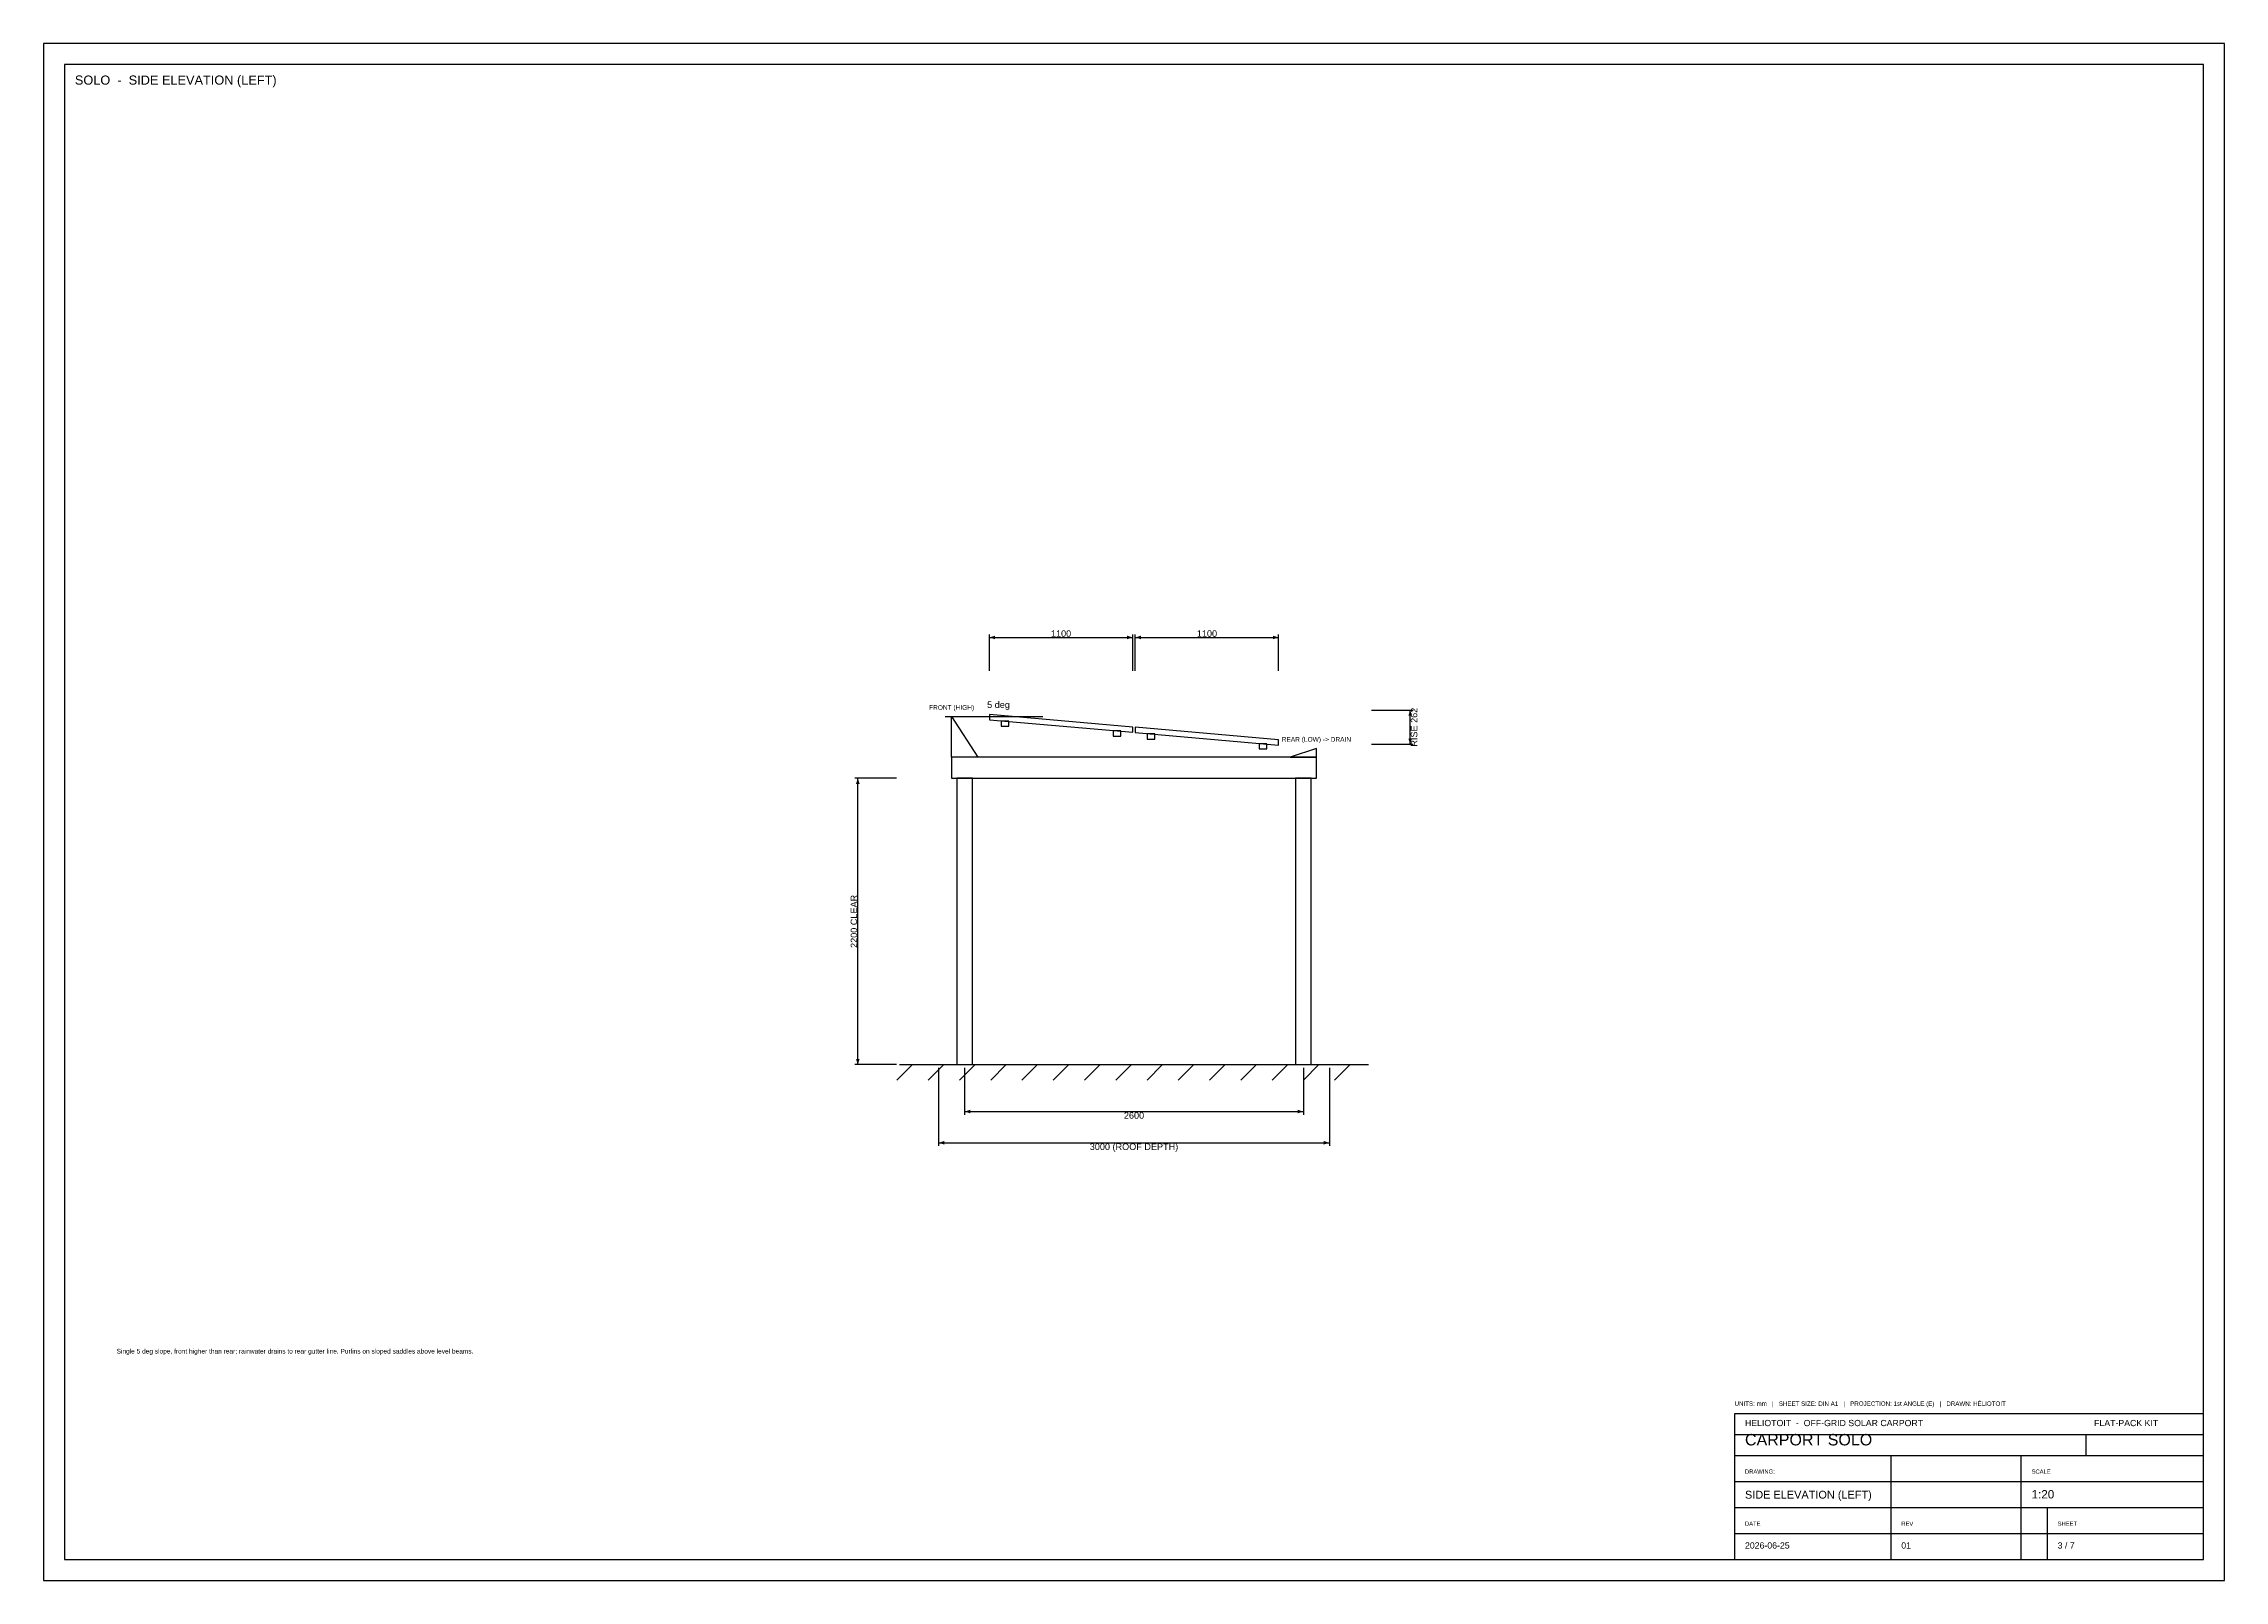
# Model space of a CAD drawing. Header units: millimetres. Extents: x 2 to 839, y 2 to 592.
import ezdxf
from ezdxf.enums import TextEntityAlignment as Align

# ---------------------------------------------------------------- set-up
doc = ezdxf.new("R2010")
doc.units = ezdxf.units.MM
for name, color, linetype in [('BORDER', 7, 'CONTINUOUS'), ('DIM', 8, 'CONTINUOUS'), ('GROUND', 8, 'CONTINUOUS'), ('PANEL', 4, 'CONTINUOUS'), ('PURLIN', 3, 'CONTINUOUS'), ('STRUCT', 5, 'CONTINUOUS'), ('TEXT', 7, 'CONTINUOUS'), ('TITLE', 7, 'CONTINUOUS')]:
    doc.layers.add(name, color=color, linetype=linetype)
doc.styles.add('ARIAL', font='arial.ttf')

msp = doc.modelspace()

# ---------------------------------------------------------------- linework, layer by layer
at = {"layer": 'BORDER'}
for points in [[(2, 2), (839, 2), (839, 592), (2, 592)], [(10, 10), (831, 10), (831, 584), (10, 584)]]:
    msp.add_lwpolyline(points, close=True, dxfattribs=at)
at = {"layer": 'DIM'}
for p, q in [((365, 351.2), (365, 365.2)), ((365, 364), (420, 364)), ((420, 351.2), (420, 365.2)), ((421, 351.2), (421, 365.2)), ((421, 364), (476, 364)), ((476, 351.2), (476, 365.2)), ((511.7, 336.12), (527.7, 336.12)), ((526.5, 323), (526.5, 336.12)), ((348, 333.69), (385.5, 333.69)), ((511.7, 323), (527.7, 323)), ((329.3, 310), (313.3, 310)), ((314.5, 200), (314.5, 310)), ((329.3, 200), (313.3, 200)), ((345.5, 198.8), (345.5, 168.8)), ((355.5, 198.8), (355.5, 180.8)), ((485.5, 198.8), (485.5, 180.8)), ((495.5, 198.8), (495.5, 168.8)), ((355.5, 182), (485.5, 182)), ((345.5, 170), (495.5, 170))]:
    msp.add_line(p, q, dxfattribs=at)
for points in [[(365, 364), (367.2, 363.3), (367.2, 364.7)], [(420, 364), (417.8, 364.7), (417.8, 363.3)], [(421, 364), (423.2, 363.3), (423.2, 364.7)], [(476, 364), (473.8, 364.7), (473.8, 363.3)], [(526.5, 336.12), (525.8, 333.92), (527.2, 333.92)], [(526.5, 323), (527.2, 325.2), (525.8, 325.2)], [(314.5, 310), (313.8, 307.8), (315.2, 307.8)], [(314.5, 200), (315.2, 202.2), (313.8, 202.2)], [(355.5, 182), (357.7, 181.3), (357.7, 182.7)], [(485.5, 182), (483.3, 182.7), (483.3, 181.3)], [(345.5, 170), (347.7, 169.3), (347.7, 170.7)], [(495.5, 170), (493.3, 170.7), (493.3, 169.3)]]:
    msp.add_solid(points, dxfattribs=at)
at = {"layer": 'GROUND'}
for p, q in [((335.5, 200), (329.5, 194)), ((330.5, 200), (510.5, 200)), ((347.5, 200), (341.5, 194)), ((359.5, 200), (353.5, 194)), ((371.5, 200), (365.5, 194)), ((383.5, 200), (377.5, 194)), ((395.5, 200), (389.5, 194)), ((407.5, 200), (401.5, 194)), ((419.5, 200), (413.5, 194)), ((431.5, 200), (425.5, 194)), ((443.5, 200), (437.5, 194)), ((455.5, 200), (449.5, 194)), ((467.5, 200), (461.5, 194)), ((479.5, 200), (473.5, 194)), ((491.5, 200), (485.5, 194)), ((503.5, 200), (497.5, 194))]:
    msp.add_line(p, q, dxfattribs=at)
at = {"layer": 'PANEL'}
for points in [[(365, 332.42), (420, 327.61), (420, 329.61), (365, 334.42)], [(421, 327.52), (476, 322.71), (476, 324.71), (421, 329.52)]]:
    msp.add_lwpolyline(points, close=True, dxfattribs=at)
at = {"layer": 'PURLIN'}
for points in [[(369.5, 329.89), (372.5, 329.89), (372.5, 331.89), (369.5, 331.89)], [(412.5, 326.13), (415.5, 326.13), (415.5, 328.13), (412.5, 328.13)], [(425.5, 324.99), (428.5, 324.99), (428.5, 326.99), (425.5, 326.99)], [(468.5, 321.23), (471.5, 321.23), (471.5, 323.23), (468.5, 323.23)]]:
    msp.add_lwpolyline(points, close=True, dxfattribs=at)
at = {"layer": 'STRUCT'}
for points in [[(350.5, 318), (350.5, 333.69), (360.5, 318)], [(490.5, 318), (490.5, 321.44), (480.5, 318)], [(350.5, 310), (490.5, 310), (490.5, 318), (350.5, 318)], [(352.5, 200), (358.5, 200), (358.5, 310), (352.5, 310)], [(482.5, 200), (488.5, 200), (488.5, 310), (482.5, 310)]]:
    msp.add_lwpolyline(points, close=True, dxfattribs=at)
at = {"layer": 'TITLE'}
for p, q in [((651, 58), (831, 58)), ((786, 50), (786, 58)), ((651, 50), (831, 50)), ((711, 50), (711, 10)), ((761, 10), (761, 50)), ((651, 40), (831, 40)), ((651, 30), (831, 30)), ((771, 30), (771, 10)), ((651, 20), (831, 20))]:
    msp.add_line(p, q, dxfattribs=at)
msp.add_lwpolyline([(651, 10), (831, 10), (831, 66), (651, 66)], close=True, dxfattribs=at)

# ---------------------------------------------------------------- texts
at = {"layer": 'TEXT', "style": 'ARIAL'}
for s, height, p in [('SOLO  -  SIDE ELEVATION (LEFT)', 3.5, (14, 578)), ('Single 5 deg slope, front higher than rear; rainwater drains to rear gutter line. Purlins on sloped saddles above level beams.', 1.8, (30, 90))]:
    msp.add_text(s, height=height, dxfattribs=at).set_placement(p, align=Align.MIDDLE_LEFT)
for s, p in [('1100', (392.5, 365.5)), ('1100', (448.5, 365.5)), ('5 deg', (368.5, 338.19)), ('2600', (420.5, 180.5)), ('3000 (ROOF DEPTH)', (420.5, 168.5))]:
    msp.add_text(s, height=2.5, dxfattribs=at).set_placement(p, align=Align.MIDDLE_CENTER)
for s, p in [('FRONT (HIGH)', (350.5, 335.69)), ('REAR (LOW) -> DRAIN', (490.5, 323.44))]:
    msp.add_text(s, height=1.8, dxfattribs=at).set_placement(p, align=Align.BOTTOM_CENTER)
for s, p in [('RISE 262', (528, 329.56)), ('2200 CLEAR', (313, 255))]:
    msp.add_text(s, height=2.5, rotation=90, dxfattribs=at).set_placement(p, align=Align.MIDDLE_CENTER)
for s, height, p in [('UNITS: mm   |   SHEET SIZE: DIN A1   |   PROJECTION: 1st ANGLE (E)   |   DRAWN: HÉLIOTOIT', 1.7, (651, 68.5)), ('HELIOTOIT  -  OFF-GRID SOLAR CARPORT', 2.4, (655, 60.5)), ('FLAT-PACK KIT', 2.4, (789, 60.5)), ('CARPORT SOLO', 4.4, (655, 52.5)), ('DRAWING:', 1.6, (655, 42.5)), ('SCALE', 1.6, (765, 42.5)), ('SIDE ELEVATION (LEFT)', 3, (655, 32.5)), ('1:20', 3.2, (765, 32.5)), ('DATE', 1.6, (655, 22.5)), ('REV', 1.6, (715, 22.5)), ('SHEET', 1.6, (775, 22.5)), ('3 / 7', 2.4, (775, 13.5)), ('2026-06-25', 2.4, (655, 13.5)), ('01', 2.4, (715, 13.5))]:
    msp.add_text(s, height=height, dxfattribs=at).set_placement(p, align=Align.BOTTOM_LEFT)

doc.saveas('drawing.dxf')
